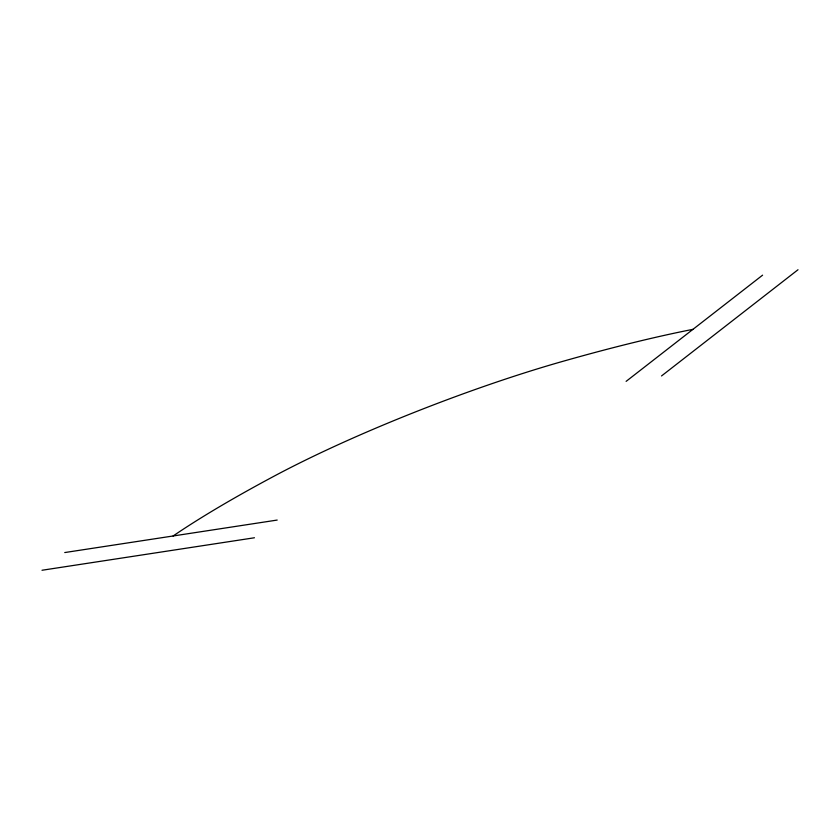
<?xml version="1.0" encoding="UTF-8"?>
<svg xmlns="http://www.w3.org/2000/svg" width="840" height="840" viewBox="0 0 840 840"><rect width="100%" height="100%" fill="white"/><g stroke="black" fill="none" stroke-linecap="round" stroke-linejoin="round"><path stroke-width="1.26" d="M626.115 381.37L762.594 275.163M661.521 375.953L798 269.745M64.743 552.552L277.19 520.065M42 570.255L254.447 537.768M692.969 329.343A560.49 82.845 -21.1 0 0 562.233 361.515A265.786 39.291 -21.1 0 0 274.921 475.724A560.49 82.845 -21.1 0 0 173.124 535.972"/></g></svg>
